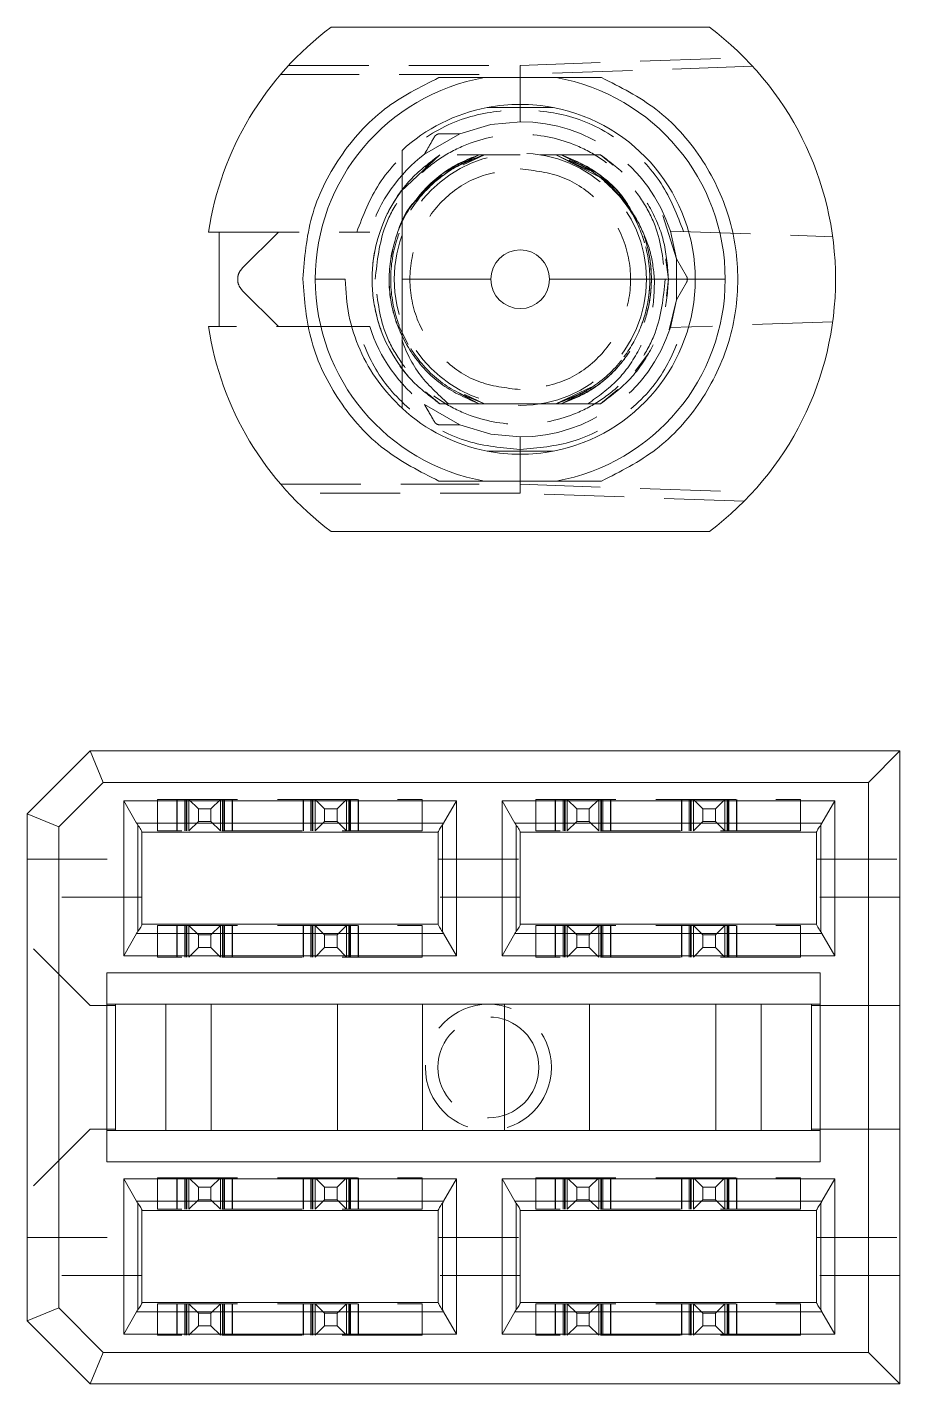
# Model space of a CAD drawing. Header units: millimetres. Extents: x 5 to 589, y 5 to 415.
# Drawn here: x 214.81 to 228.65, y 303.46 to 324.98 of the extents above; entities that cross this region are included whole.
import ezdxf

# ---------------------------------------------------------------- set-up
doc = ezdxf.new("R2010")
doc.units = ezdxf.units.MM
doc.linetypes.add('HIDDEN', pattern=[1.905, 1.27, -0.635])

msp = doc.modelspace()

# ---------------------------------------------------------------- linework, layer by layer
at = {"color": 7, "linetype": 'Continuous', "lineweight": 15}
for p, q in [((225.632, 324.984), (219.632, 324.984)), ((217.688, 321.734), (217.857, 321.734)), ((217.857, 321.734), (217.857, 320.234)), ((219.382, 320.984), (219.857, 320.984)), ((222.167, 320.984), (220.757, 320.984)), ((225.407, 320.984), (223.097, 320.984)), ((225.407, 320.984), (225.882, 320.984)), ((217.688, 320.234), (217.857, 320.234)), ((219.632, 316.984), (225.632, 316.984)), ((215.812, 313.504), (214.812, 312.504)), ((216.019, 313.004), (215.812, 313.504)), ((228.652, 313.504), (215.812, 313.504)), ((228.652, 313.504), (228.152, 313.004)), ((228.652, 303.464), (228.652, 313.504)), ((215.312, 312.297), (216.019, 313.004)), ((228.152, 313.004), (216.019, 313.004)), ((228.152, 303.964), (228.152, 313.004)), ((216.343, 312.714), (221.621, 312.714)), ((216.343, 312.714), (216.547, 312.36)), ((216.343, 310.254), (216.343, 312.714)), ((221.621, 312.714), (221.416, 312.36)), ((221.621, 312.714), (221.621, 310.254)), ((222.343, 312.714), (227.621, 312.714)), ((222.343, 310.254), (222.343, 312.714)), ((222.343, 312.714), (222.547, 312.36)), ((227.621, 312.714), (227.416, 312.36)), ((227.621, 312.714), (227.621, 310.254)), ((214.812, 304.464), (214.812, 312.504)), ((215.312, 312.297), (214.812, 312.504)), ((215.312, 312.297), (215.312, 304.671)), ((221.416, 312.36), (216.547, 312.36)), ((216.565, 312.332), (216.565, 310.635)), ((221.399, 312.332), (221.399, 310.635)), ((227.416, 312.36), (222.547, 312.36)), ((222.565, 312.332), (222.565, 310.635)), ((227.399, 312.332), (227.399, 310.635)), ((216.632, 310.749), (216.632, 312.219)), ((221.332, 312.214), (216.632, 312.214)), ((221.332, 310.749), (221.332, 312.219)), ((222.632, 310.749), (222.632, 312.219)), ((227.332, 312.214), (222.632, 312.214)), ((227.332, 310.749), (227.332, 312.219)), ((221.332, 310.754), (216.632, 310.754)), ((227.332, 310.754), (222.632, 310.754)), ((216.547, 310.607), (216.343, 310.254)), ((216.547, 310.607), (221.416, 310.607)), ((221.416, 310.607), (221.621, 310.254)), ((222.343, 310.254), (222.547, 310.607)), ((222.547, 310.607), (227.416, 310.607)), ((227.416, 310.607), (227.621, 310.254)), ((221.621, 310.254), (216.343, 310.254)), ((227.621, 310.254), (222.343, 310.254)), ((216.076, 309.984), (227.388, 309.984)), ((216.076, 306.984), (216.076, 309.984)), ((227.388, 309.984), (227.388, 306.984)), ((216.076, 309.484), (227.388, 309.484)), ((216.212, 309.464), (216.076, 309.464)), ((216.212, 309.484), (216.212, 309.464)), ((216.212, 307.504), (216.212, 309.464)), ((217.012, 307.484), (217.012, 309.484)), ((217.732, 307.484), (217.732, 309.484)), ((219.732, 307.484), (219.732, 309.484)), ((221.082, 307.484), (221.082, 309.484)), ((222.382, 307.484), (222.382, 309.484)), ((223.732, 307.484), (223.732, 309.484)), ((225.732, 309.484), (225.732, 307.484)), ((226.452, 309.484), (226.452, 307.484)), ((227.252, 309.484), (227.252, 309.464)), ((227.388, 309.464), (227.252, 309.464)), ((227.252, 307.504), (227.252, 309.464)), ((216.212, 307.504), (216.076, 307.504)), ((216.076, 307.484), (227.388, 307.484)), ((216.212, 307.504), (216.212, 307.484)), ((227.252, 307.504), (227.252, 307.484)), ((227.388, 307.504), (227.252, 307.504)), ((227.388, 306.984), (216.076, 306.984)), ((216.343, 306.714), (221.621, 306.714)), ((216.343, 304.254), (216.343, 306.714)), ((216.343, 306.714), (216.547, 306.36)), ((221.416, 306.36), (221.621, 306.714)), ((221.621, 306.714), (221.621, 304.254)), ((222.343, 306.714), (227.621, 306.714)), ((222.343, 304.254), (222.343, 306.714)), ((222.343, 306.714), (222.547, 306.36)), ((227.621, 306.714), (227.416, 306.36)), ((227.621, 306.714), (227.621, 304.254)), ((216.547, 306.36), (221.416, 306.36)), ((216.565, 306.332), (216.565, 304.635)), ((221.399, 306.332), (221.399, 304.635)), ((222.547, 306.36), (227.416, 306.36)), ((222.565, 306.332), (222.565, 304.635)), ((227.399, 306.332), (227.399, 304.635)), ((216.632, 304.749), (216.632, 306.219)), ((216.632, 306.214), (221.332, 306.214)), ((221.332, 306.219), (221.332, 304.749)), ((222.632, 304.749), (222.632, 306.219)), ((222.632, 306.214), (227.332, 306.214)), ((227.332, 306.219), (227.332, 304.749)), ((221.332, 304.754), (216.632, 304.754)), ((227.332, 304.754), (222.632, 304.754)), ((214.812, 304.464), (215.312, 304.671)), ((215.312, 304.671), (216.019, 303.964)), ((216.547, 304.607), (216.343, 304.254)), ((216.547, 304.607), (221.416, 304.607)), ((221.416, 304.607), (221.621, 304.254)), ((222.547, 304.607), (222.343, 304.254)), ((222.547, 304.607), (227.416, 304.607)), ((227.416, 304.607), (227.621, 304.254)), ((215.812, 303.464), (214.812, 304.464)), ((221.621, 304.254), (216.343, 304.254)), ((227.621, 304.254), (222.343, 304.254)), ((216.019, 303.964), (215.812, 303.464)), ((216.019, 303.964), (228.152, 303.964)), ((228.652, 303.464), (228.152, 303.964)), ((228.652, 303.464), (215.812, 303.464))]:
    msp.add_line(p, q, dxfattribs=at)
at = {"color": 7, "linetype": 'HIDDEN', "lineweight": 0}
for p, q in [((218.961, 324.378), (222.632, 324.378)), ((222.632, 324.378), (226.184, 324.502)), ((222.632, 324.234), (222.632, 324.378)), ((226.318, 324.363), (222.632, 324.234)), ((221.982, 324.234), (218.832, 324.234)), ((222.632, 323.684), (222.632, 324.234)), ((222.632, 323.684), (222.632, 323.484)), ((223.156, 323.709), (223.156, 323.709)), ((221.672, 323.292), (221.113, 322.969)), ((221.113, 322.969), (221.27, 323.242)), ((220.743, 322.382), (221.358, 322.959)), ((221.358, 322.959), (221.122, 322.761)), ((221.409, 322.665), (221.981, 322.959)), ((221.409, 322.665), (221.981, 322.959)), ((221.631, 322.959), (221.981, 322.959)), ((221.727, 322.799), (222.066, 322.959)), ((222.066, 322.959), (221.727, 322.799)), ((221.981, 322.959), (221.74, 322.835)), ((222.317, 322.959), (222.066, 322.959)), ((222.55, 322.959), (222.317, 322.959)), ((222.632, 322.959), (222.364, 322.959)), ((223.198, 322.959), (222.947, 322.959)), ((223.198, 322.959), (223.903, 322.598)), ((223.198, 322.959), (223.668, 322.737)), ((223.668, 322.737), (223.198, 322.959)), ((223.198, 322.959), (223.73, 322.708)), ((223.73, 322.708), (223.198, 322.959)), ((223.198, 322.959), (223.73, 322.708)), ((223.73, 322.708), (223.198, 322.959)), ((223.905, 322.959), (223.283, 322.959)), ((223.73, 322.729), (223.283, 322.959)), ((223.283, 322.959), (223.797, 322.695)), ((223.797, 322.695), (223.283, 322.959)), ((223.283, 322.959), (223.797, 322.695)), ((223.633, 322.959), (223.905, 322.959)), ((224.045, 322.842), (223.905, 322.959)), ((224.103, 322.793), (223.905, 322.959)), ((225.111, 321.307), (224.891, 321.995)), ((217.857, 321.734), (220.038, 321.734)), ((218.224, 321.161), (218.797, 321.734)), ((225.012, 321.749), (227.586, 321.659)), ((225.012, 321.749), (225.111, 321.307)), ((224.982, 320.984), (224.941, 321.308)), ((224.982, 320.984), (224.943, 321.294)), ((225.111, 321.307), (225.269, 321.034)), ((225.111, 320.661), (225.111, 321.307)), ((224.949, 320.719), (224.982, 320.984)), ((225.269, 320.934), (225.111, 320.661)), ((218.797, 320.234), (218.224, 320.807)), ((224.992, 320.183), (225.111, 320.661)), ((225.111, 320.661), (225.012, 320.219)), ((220.038, 320.234), (217.857, 320.234)), ((227.586, 320.309), (225.012, 320.219)), ((224.456, 319.527), (224.667, 319.809)), ((221.13, 319.2), (221.358, 319.009)), ((221.18, 319.158), (221.358, 319.009)), ((221.666, 319.171), (221.981, 319.009)), ((222.066, 319.009), (221.749, 319.159)), ((221.753, 319.156), (222.066, 319.009)), ((223.754, 319.271), (223.198, 319.009)), ((223.198, 319.009), (223.754, 319.271)), ((223.754, 319.271), (223.198, 319.009)), ((223.198, 319.009), (223.754, 319.271)), ((223.283, 319.009), (223.686, 319.216)), ((223.905, 319.009), (224.179, 319.238)), ((221.113, 318.998), (221.672, 318.676)), ((221.358, 319.009), (221.981, 319.009)), ((221.981, 319.009), (221.358, 319.009)), ((221.358, 319.009), (222.317, 319.009)), ((222.317, 319.009), (222.947, 319.009)), ((222.947, 319.009), (223.705, 319.009)), ((223.283, 319.009), (223.905, 319.009)), ((223.705, 319.009), (223.283, 319.009)), ((221.672, 318.676), (221.357, 318.676)), ((222.632, 318.484), (222.632, 318.284)), ((222.632, 317.734), (222.632, 318.284)), ((218.832, 317.734), (221.982, 317.734)), ((222.632, 317.734), (226.318, 317.605)), ((222.632, 317.734), (222.632, 317.59)), ((222.632, 317.59), (218.961, 317.59)), ((226.184, 317.465), (222.632, 317.589)), ((216.877, 312.234), (216.877, 312.734)), ((216.877, 312.734), (221.077, 312.734)), ((217.187, 312.734), (217.187, 312.234)), ((217.192, 312.234), (217.192, 312.734)), ((217.312, 312.234), (217.312, 312.734)), ((217.312, 312.734), (217.312, 312.234)), ((217.332, 312.734), (217.332, 312.234)), ((217.342, 312.234), (217.342, 312.734)), ((217.342, 312.234), (217.342, 312.734)), ((217.377, 312.234), (217.377, 312.734)), ((217.377, 312.734), (217.527, 312.584)), ((217.877, 312.734), (217.727, 312.584)), ((217.877, 312.734), (217.877, 312.234)), ((217.912, 312.734), (217.912, 312.234)), ((217.912, 312.734), (217.912, 312.234)), ((217.922, 312.734), (217.922, 312.234)), ((217.941, 312.234), (217.941, 312.734)), ((217.942, 312.734), (217.942, 312.234)), ((218.062, 312.734), (218.062, 312.234)), ((218.067, 312.234), (218.067, 312.734)), ((219.187, 312.734), (219.187, 312.234)), ((219.192, 312.234), (219.192, 312.734)), ((219.312, 312.234), (219.312, 312.734)), ((219.312, 312.734), (219.312, 312.234)), ((219.332, 312.734), (219.332, 312.234)), ((219.342, 312.234), (219.342, 312.734)), ((219.342, 312.234), (219.342, 312.734)), ((219.377, 312.234), (219.377, 312.734)), ((219.377, 312.734), (219.527, 312.584)), ((219.727, 312.584), (219.877, 312.734)), ((219.877, 312.734), (219.877, 312.234)), ((219.912, 312.734), (219.912, 312.234)), ((219.912, 312.734), (219.912, 312.234)), ((219.922, 312.734), (219.922, 312.234)), ((219.941, 312.234), (219.941, 312.734)), ((219.942, 312.734), (219.942, 312.234)), ((220.062, 312.734), (220.062, 312.234)), ((220.067, 312.234), (220.067, 312.734)), ((221.077, 312.734), (221.077, 312.234)), ((222.877, 312.234), (222.877, 312.734)), ((222.877, 312.734), (227.077, 312.734)), ((223.187, 312.734), (223.187, 312.234)), ((223.192, 312.234), (223.192, 312.734)), ((223.312, 312.234), (223.312, 312.734)), ((223.312, 312.734), (223.312, 312.234)), ((223.332, 312.734), (223.332, 312.234)), ((223.342, 312.234), (223.342, 312.734)), ((223.342, 312.234), (223.342, 312.734)), ((223.377, 312.234), (223.377, 312.734)), ((223.377, 312.734), (223.527, 312.584)), ((223.877, 312.734), (223.727, 312.584)), ((223.877, 312.734), (223.877, 312.234)), ((223.912, 312.734), (223.912, 312.234)), ((223.912, 312.734), (223.912, 312.234)), ((223.922, 312.734), (223.922, 312.234)), ((223.941, 312.234), (223.941, 312.734)), ((223.942, 312.734), (223.942, 312.234)), ((224.062, 312.734), (224.062, 312.234)), ((224.067, 312.234), (224.067, 312.734)), ((225.187, 312.734), (225.187, 312.234)), ((225.192, 312.234), (225.192, 312.734)), ((225.312, 312.234), (225.312, 312.734)), ((225.312, 312.734), (225.312, 312.234)), ((225.332, 312.734), (225.332, 312.234)), ((225.342, 312.234), (225.342, 312.734)), ((225.342, 312.234), (225.342, 312.734)), ((225.377, 312.234), (225.377, 312.734)), ((225.377, 312.734), (225.527, 312.584)), ((225.727, 312.584), (225.877, 312.734)), ((225.877, 312.734), (225.877, 312.234)), ((225.912, 312.734), (225.912, 312.234)), ((225.912, 312.734), (225.912, 312.234)), ((225.922, 312.734), (225.922, 312.234)), ((225.941, 312.234), (225.941, 312.734)), ((225.942, 312.734), (225.942, 312.234)), ((226.062, 312.734), (226.062, 312.234)), ((226.067, 312.234), (226.067, 312.734)), ((227.077, 312.734), (227.077, 312.234)), ((217.727, 312.584), (217.527, 312.584)), ((217.527, 312.584), (217.527, 312.384)), ((217.727, 312.584), (217.727, 312.384)), ((219.527, 312.584), (219.727, 312.584)), ((219.527, 312.584), (219.527, 312.384)), ((219.727, 312.584), (219.727, 312.384)), ((223.727, 312.584), (223.527, 312.584)), ((223.527, 312.584), (223.527, 312.384)), ((223.727, 312.584), (223.727, 312.384)), ((225.527, 312.584), (225.727, 312.584)), ((225.527, 312.584), (225.527, 312.384)), ((225.727, 312.584), (225.727, 312.384)), ((217.377, 312.234), (217.527, 312.384)), ((217.527, 312.384), (217.727, 312.384)), ((217.727, 312.384), (217.877, 312.234)), ((219.527, 312.384), (219.377, 312.234)), ((219.527, 312.384), (219.727, 312.384)), ((219.727, 312.384), (219.877, 312.234)), ((223.377, 312.234), (223.527, 312.384)), ((223.527, 312.384), (223.727, 312.384)), ((223.727, 312.384), (223.877, 312.234)), ((225.527, 312.384), (225.377, 312.234)), ((225.527, 312.384), (225.727, 312.384)), ((225.727, 312.384), (225.877, 312.234)), ((221.077, 312.234), (216.877, 312.234)), ((227.077, 312.234), (222.877, 312.234)), ((214.812, 311.784), (216.632, 311.784)), ((221.332, 311.784), (222.632, 311.784)), ((227.332, 311.784), (228.652, 311.784)), ((216.632, 311.184), (214.812, 311.184)), ((222.632, 311.184), (221.332, 311.184)), ((228.652, 311.184), (227.332, 311.184)), ((216.877, 310.234), (216.877, 310.734)), ((216.877, 310.734), (221.077, 310.734)), ((217.187, 310.734), (217.187, 310.234)), ((217.192, 310.234), (217.192, 310.734)), ((217.312, 310.234), (217.312, 310.734)), ((217.312, 310.734), (217.312, 310.234)), ((217.332, 310.734), (217.332, 310.234)), ((217.342, 310.234), (217.342, 310.734)), ((217.342, 310.234), (217.342, 310.734)), ((217.377, 310.234), (217.377, 310.734)), ((217.377, 310.734), (217.527, 310.584)), ((217.527, 310.584), (217.527, 310.384)), ((217.727, 310.584), (217.527, 310.584)), ((217.877, 310.734), (217.727, 310.584)), ((217.727, 310.584), (217.727, 310.384)), ((217.877, 310.734), (217.877, 310.234)), ((217.912, 310.734), (217.912, 310.234)), ((217.912, 310.734), (217.912, 310.234)), ((217.922, 310.734), (217.922, 310.234)), ((217.941, 310.234), (217.941, 310.734)), ((217.942, 310.734), (217.942, 310.234)), ((218.062, 310.734), (218.062, 310.234)), ((218.067, 310.234), (218.067, 310.734)), ((219.187, 310.734), (219.187, 310.234)), ((219.192, 310.234), (219.192, 310.734)), ((219.312, 310.234), (219.312, 310.734)), ((219.312, 310.734), (219.312, 310.234)), ((219.332, 310.734), (219.332, 310.234)), ((219.342, 310.234), (219.342, 310.734)), ((219.342, 310.234), (219.342, 310.734)), ((219.377, 310.234), (219.377, 310.734)), ((219.377, 310.734), (219.527, 310.584)), ((219.527, 310.584), (219.727, 310.584)), ((219.527, 310.584), (219.527, 310.384)), ((219.727, 310.584), (219.877, 310.734)), ((219.727, 310.584), (219.727, 310.384)), ((219.877, 310.734), (219.877, 310.234)), ((219.912, 310.734), (219.912, 310.234)), ((219.912, 310.734), (219.912, 310.234)), ((219.922, 310.734), (219.922, 310.234)), ((219.941, 310.234), (219.941, 310.734)), ((219.942, 310.734), (219.942, 310.234)), ((220.062, 310.734), (220.062, 310.234)), ((220.067, 310.234), (220.067, 310.734)), ((221.077, 310.734), (221.077, 310.234)), ((222.877, 310.234), (222.877, 310.734)), ((222.877, 310.734), (227.077, 310.734)), ((223.187, 310.734), (223.187, 310.234)), ((223.192, 310.234), (223.192, 310.734)), ((223.312, 310.234), (223.312, 310.734)), ((223.312, 310.734), (223.312, 310.234)), ((223.332, 310.734), (223.332, 310.234)), ((223.342, 310.234), (223.342, 310.734)), ((223.342, 310.234), (223.342, 310.734)), ((223.377, 310.234), (223.377, 310.734)), ((223.377, 310.734), (223.527, 310.584)), ((223.727, 310.584), (223.527, 310.584)), ((223.527, 310.584), (223.527, 310.384)), ((223.877, 310.734), (223.727, 310.584)), ((223.727, 310.584), (223.727, 310.384)), ((223.877, 310.734), (223.877, 310.234)), ((223.912, 310.734), (223.912, 310.234)), ((223.912, 310.734), (223.912, 310.234)), ((223.922, 310.734), (223.922, 310.234)), ((223.941, 310.234), (223.941, 310.734)), ((223.942, 310.734), (223.942, 310.234)), ((224.062, 310.734), (224.062, 310.234)), ((224.067, 310.234), (224.067, 310.734)), ((225.187, 310.734), (225.187, 310.234)), ((225.192, 310.234), (225.192, 310.734)), ((225.312, 310.234), (225.312, 310.734)), ((225.312, 310.734), (225.312, 310.234)), ((225.332, 310.734), (225.332, 310.234)), ((225.342, 310.234), (225.342, 310.734)), ((225.342, 310.234), (225.342, 310.734)), ((225.377, 310.234), (225.377, 310.734)), ((225.377, 310.734), (225.527, 310.584)), ((225.527, 310.584), (225.727, 310.584)), ((225.527, 310.584), (225.527, 310.384)), ((225.727, 310.584), (225.877, 310.734)), ((225.727, 310.584), (225.727, 310.384)), ((225.877, 310.734), (225.877, 310.234)), ((225.912, 310.734), (225.912, 310.234)), ((225.912, 310.734), (225.912, 310.234)), ((225.922, 310.734), (225.922, 310.234)), ((225.941, 310.234), (225.941, 310.734)), ((225.942, 310.734), (225.942, 310.234)), ((226.062, 310.734), (226.062, 310.234)), ((226.067, 310.234), (226.067, 310.734)), ((227.077, 310.734), (227.077, 310.234)), ((215.812, 309.464), (214.812, 310.464)), ((217.377, 310.234), (217.527, 310.384)), ((217.527, 310.384), (217.727, 310.384)), ((217.727, 310.384), (217.877, 310.234)), ((219.527, 310.384), (219.377, 310.234)), ((219.527, 310.384), (219.727, 310.384)), ((219.727, 310.384), (219.877, 310.234)), ((223.377, 310.234), (223.527, 310.384)), ((223.527, 310.384), (223.727, 310.384)), ((223.727, 310.384), (223.877, 310.234)), ((225.527, 310.384), (225.377, 310.234)), ((225.527, 310.384), (225.727, 310.384)), ((225.727, 310.384), (225.877, 310.234)), ((221.077, 310.234), (216.877, 310.234)), ((227.077, 310.234), (222.877, 310.234)), ((216.076, 309.464), (215.812, 309.464)), ((228.652, 309.464), (227.388, 309.464)), ((215.812, 307.504), (214.812, 306.504)), ((215.812, 307.504), (216.076, 307.504)), ((228.652, 307.504), (227.388, 307.504)), ((216.877, 306.234), (216.877, 306.734)), ((216.877, 306.734), (221.077, 306.734)), ((217.187, 306.734), (217.187, 306.234)), ((217.192, 306.234), (217.192, 306.734)), ((217.312, 306.234), (217.312, 306.734)), ((217.312, 306.734), (217.312, 306.234)), ((217.332, 306.734), (217.332, 306.234)), ((217.342, 306.234), (217.342, 306.734)), ((217.342, 306.234), (217.342, 306.734)), ((217.377, 306.234), (217.377, 306.734)), ((217.377, 306.734), (217.527, 306.584)), ((217.877, 306.734), (217.727, 306.584)), ((217.877, 306.734), (217.877, 306.234)), ((217.912, 306.734), (217.912, 306.234)), ((217.912, 306.734), (217.912, 306.234)), ((217.922, 306.734), (217.922, 306.234)), ((217.941, 306.234), (217.941, 306.734)), ((217.942, 306.734), (217.942, 306.234)), ((218.062, 306.734), (218.062, 306.234)), ((218.067, 306.234), (218.067, 306.734)), ((219.187, 306.734), (219.187, 306.234)), ((219.192, 306.234), (219.192, 306.734)), ((219.312, 306.234), (219.312, 306.734)), ((219.312, 306.734), (219.312, 306.234)), ((219.332, 306.734), (219.332, 306.234)), ((219.342, 306.234), (219.342, 306.734)), ((219.342, 306.234), (219.342, 306.734)), ((219.377, 306.234), (219.377, 306.734)), ((219.377, 306.734), (219.527, 306.584)), ((219.727, 306.584), (219.877, 306.734)), ((219.877, 306.734), (219.877, 306.234)), ((219.912, 306.734), (219.912, 306.234)), ((219.912, 306.734), (219.912, 306.234)), ((219.922, 306.734), (219.922, 306.234)), ((219.941, 306.234), (219.941, 306.734)), ((219.942, 306.734), (219.942, 306.234)), ((220.062, 306.734), (220.062, 306.234)), ((220.067, 306.234), (220.067, 306.734)), ((221.077, 306.734), (221.077, 306.234)), ((222.877, 306.234), (222.877, 306.734)), ((222.877, 306.734), (227.077, 306.734)), ((223.187, 306.734), (223.187, 306.234)), ((223.192, 306.234), (223.192, 306.734)), ((223.312, 306.234), (223.312, 306.734)), ((223.312, 306.734), (223.312, 306.234)), ((223.332, 306.734), (223.332, 306.234)), ((223.342, 306.234), (223.342, 306.734)), ((223.342, 306.234), (223.342, 306.734)), ((223.377, 306.234), (223.377, 306.734)), ((223.377, 306.734), (223.527, 306.584)), ((223.877, 306.734), (223.727, 306.584)), ((223.877, 306.734), (223.877, 306.234)), ((223.912, 306.734), (223.912, 306.234)), ((223.912, 306.734), (223.912, 306.234)), ((223.922, 306.734), (223.922, 306.234)), ((223.941, 306.234), (223.941, 306.734)), ((223.942, 306.734), (223.942, 306.234)), ((224.062, 306.734), (224.062, 306.234)), ((224.067, 306.234), (224.067, 306.734)), ((225.187, 306.734), (225.187, 306.234)), ((225.192, 306.234), (225.192, 306.734)), ((225.312, 306.234), (225.312, 306.734)), ((225.312, 306.734), (225.312, 306.234)), ((225.332, 306.734), (225.332, 306.234)), ((225.342, 306.234), (225.342, 306.734)), ((225.342, 306.234), (225.342, 306.734)), ((225.377, 306.234), (225.377, 306.734)), ((225.377, 306.734), (225.527, 306.584)), ((225.727, 306.584), (225.877, 306.734)), ((225.877, 306.734), (225.877, 306.234)), ((225.912, 306.734), (225.912, 306.234)), ((225.912, 306.734), (225.912, 306.234)), ((225.922, 306.734), (225.922, 306.234)), ((225.941, 306.234), (225.941, 306.734)), ((225.942, 306.734), (225.942, 306.234)), ((226.062, 306.734), (226.062, 306.234)), ((226.067, 306.234), (226.067, 306.734)), ((227.077, 306.734), (227.077, 306.234)), ((217.527, 306.584), (217.527, 306.384)), ((217.727, 306.584), (217.527, 306.584)), ((217.727, 306.584), (217.727, 306.384)), ((219.527, 306.584), (219.727, 306.584)), ((219.527, 306.584), (219.527, 306.384)), ((219.727, 306.584), (219.727, 306.384)), ((223.527, 306.584), (223.527, 306.384)), ((223.727, 306.584), (223.527, 306.584)), ((223.727, 306.584), (223.727, 306.384)), ((225.527, 306.584), (225.727, 306.584)), ((225.527, 306.584), (225.527, 306.384)), ((225.727, 306.584), (225.727, 306.384)), ((221.077, 306.234), (216.877, 306.234)), ((217.377, 306.234), (217.527, 306.384)), ((217.527, 306.384), (217.727, 306.384)), ((217.727, 306.384), (217.877, 306.234)), ((219.527, 306.384), (219.377, 306.234)), ((219.527, 306.384), (219.727, 306.384)), ((219.727, 306.384), (219.877, 306.234)), ((227.077, 306.234), (222.877, 306.234)), ((223.377, 306.234), (223.527, 306.384)), ((223.527, 306.384), (223.727, 306.384)), ((223.727, 306.384), (223.877, 306.234)), ((225.527, 306.384), (225.377, 306.234)), ((225.527, 306.384), (225.727, 306.384)), ((225.727, 306.384), (225.877, 306.234)), ((214.812, 305.784), (216.632, 305.784)), ((221.332, 305.784), (222.632, 305.784)), ((227.332, 305.784), (228.652, 305.784)), ((216.632, 305.184), (214.812, 305.184)), ((222.632, 305.184), (221.332, 305.184)), ((228.652, 305.184), (227.332, 305.184)), ((216.877, 304.234), (216.877, 304.734)), ((216.877, 304.734), (221.077, 304.734)), ((217.187, 304.734), (217.187, 304.234)), ((217.192, 304.234), (217.192, 304.734)), ((217.312, 304.234), (217.312, 304.734)), ((217.312, 304.734), (217.312, 304.234)), ((217.332, 304.734), (217.332, 304.234)), ((217.342, 304.234), (217.342, 304.734)), ((217.342, 304.234), (217.342, 304.734)), ((217.377, 304.234), (217.377, 304.734)), ((217.377, 304.734), (217.527, 304.584)), ((217.877, 304.734), (217.727, 304.584)), ((217.877, 304.734), (217.877, 304.234)), ((217.912, 304.734), (217.912, 304.234)), ((217.912, 304.734), (217.912, 304.234)), ((217.922, 304.734), (217.922, 304.234)), ((217.941, 304.234), (217.941, 304.734)), ((217.942, 304.734), (217.942, 304.234)), ((218.062, 304.734), (218.062, 304.234)), ((218.067, 304.234), (218.067, 304.734)), ((219.187, 304.734), (219.187, 304.234)), ((219.192, 304.234), (219.192, 304.734)), ((219.312, 304.234), (219.312, 304.734)), ((219.312, 304.734), (219.312, 304.234)), ((219.332, 304.734), (219.332, 304.234)), ((219.342, 304.234), (219.342, 304.734)), ((219.342, 304.234), (219.342, 304.734)), ((219.377, 304.234), (219.377, 304.734)), ((219.377, 304.734), (219.527, 304.584)), ((219.727, 304.584), (219.877, 304.734)), ((219.877, 304.734), (219.877, 304.234)), ((219.912, 304.734), (219.912, 304.234)), ((219.912, 304.734), (219.912, 304.234)), ((219.922, 304.734), (219.922, 304.234)), ((219.941, 304.234), (219.941, 304.734)), ((219.942, 304.734), (219.942, 304.234)), ((220.062, 304.734), (220.062, 304.234)), ((220.067, 304.234), (220.067, 304.734)), ((221.077, 304.734), (221.077, 304.234)), ((222.877, 304.234), (222.877, 304.734)), ((222.877, 304.734), (227.077, 304.734)), ((223.187, 304.734), (223.187, 304.234)), ((223.192, 304.234), (223.192, 304.734)), ((223.312, 304.234), (223.312, 304.734)), ((223.312, 304.734), (223.312, 304.234)), ((223.332, 304.734), (223.332, 304.234)), ((223.342, 304.234), (223.342, 304.734)), ((223.342, 304.234), (223.342, 304.734)), ((223.377, 304.234), (223.377, 304.734)), ((223.377, 304.734), (223.527, 304.584)), ((223.877, 304.734), (223.727, 304.584)), ((223.877, 304.734), (223.877, 304.234)), ((223.912, 304.734), (223.912, 304.234)), ((223.912, 304.734), (223.912, 304.234)), ((223.922, 304.734), (223.922, 304.234)), ((223.941, 304.234), (223.941, 304.734)), ((223.942, 304.734), (223.942, 304.234)), ((224.062, 304.734), (224.062, 304.234)), ((224.067, 304.234), (224.067, 304.734)), ((225.187, 304.734), (225.187, 304.234)), ((225.192, 304.234), (225.192, 304.734)), ((225.312, 304.234), (225.312, 304.734)), ((225.312, 304.734), (225.312, 304.234)), ((225.332, 304.734), (225.332, 304.234)), ((225.342, 304.234), (225.342, 304.734)), ((225.342, 304.234), (225.342, 304.734)), ((225.377, 304.234), (225.377, 304.734)), ((225.377, 304.734), (225.527, 304.584)), ((225.727, 304.584), (225.877, 304.734)), ((225.877, 304.734), (225.877, 304.234)), ((225.912, 304.734), (225.912, 304.234)), ((225.912, 304.734), (225.912, 304.234)), ((225.922, 304.734), (225.922, 304.234)), ((225.941, 304.234), (225.941, 304.734)), ((225.942, 304.734), (225.942, 304.234)), ((226.062, 304.734), (226.062, 304.234)), ((226.067, 304.234), (226.067, 304.734)), ((227.077, 304.734), (227.077, 304.234)), ((217.727, 304.584), (217.527, 304.584)), ((217.527, 304.584), (217.527, 304.384)), ((217.727, 304.584), (217.727, 304.384)), ((219.527, 304.584), (219.727, 304.584)), ((219.527, 304.584), (219.527, 304.384)), ((219.727, 304.584), (219.727, 304.384)), ((223.527, 304.584), (223.527, 304.384)), ((223.727, 304.584), (223.527, 304.584)), ((223.727, 304.584), (223.727, 304.384)), ((225.527, 304.584), (225.727, 304.584)), ((225.527, 304.584), (225.527, 304.384)), ((225.727, 304.584), (225.727, 304.384)), ((217.377, 304.234), (217.527, 304.384)), ((217.527, 304.384), (217.727, 304.384)), ((217.727, 304.384), (217.877, 304.234)), ((219.527, 304.384), (219.377, 304.234)), ((219.527, 304.384), (219.727, 304.384)), ((219.727, 304.384), (219.877, 304.234)), ((223.377, 304.234), (223.527, 304.384)), ((223.527, 304.384), (223.727, 304.384)), ((223.727, 304.384), (223.877, 304.234)), ((225.527, 304.384), (225.377, 304.234)), ((225.527, 304.384), (225.727, 304.384)), ((225.727, 304.384), (225.877, 304.234)), ((221.077, 304.234), (216.877, 304.234)), ((227.077, 304.234), (222.877, 304.234))]:
    msp.add_line(p, q, dxfattribs=at)
at = {"color": 7, "linetype": 'HIDDEN', "lineweight": 0, "flags": 128}
for points in [[(221.672, 323.292), (222.166, 323.44), (222.64, 323.484)], [(221.358, 322.959), (221.358, 322.959)], [(222.066, 322.959), (222.066, 322.959)], [(222.066, 322.959), (222.066, 322.959)], [(222.066, 322.959), (222.066, 322.959)], [(222.066, 322.959), (222.066, 322.959)], [(222.066, 322.959), (222.066, 322.959)], [(223.198, 322.959), (223.198, 322.959)], [(223.198, 322.959), (223.198, 322.959)], [(223.198, 322.959), (223.198, 322.959)], [(223.198, 322.959), (223.198, 322.959)], [(223.198, 322.959), (223.198, 322.959)], [(223.198, 322.959), (223.198, 322.959)], [(223.198, 322.959), (223.198, 322.959)], [(223.198, 322.959), (223.198, 322.959)], [(223.905, 322.959), (223.905, 322.959)], [(220.703, 320.208), (220.699, 320.236), (220.699, 320.245), (220.699, 320.247), (220.699, 320.247), (220.7, 320.248), (220.7, 320.248), (220.7, 320.248), (220.7, 320.248), (220.7, 320.248), (220.7, 320.248), (220.7, 320.248), (220.7, 320.248), (220.699, 320.248), (220.699, 320.248), (220.699, 320.248), (220.699, 320.248), (220.699, 320.248), (220.699, 320.248), (220.699, 320.248), (220.7, 320.248), (220.7, 320.248), (220.7, 320.248), (220.7, 320.248), (220.7, 320.248), (220.7, 320.248), (220.7, 320.248), (220.7, 320.248), (220.7, 320.248), (220.701, 320.248), (220.701, 320.247), (220.704, 320.245), (220.768, 320.115), (220.855, 319.952)], [(224.411, 319.957), (224.411, 319.957)], [(223.659, 319.205), (223.659, 319.205)], [(221.358, 319.009), (221.358, 319.009)], [(221.358, 319.009), (221.358, 319.009)], [(221.358, 319.009), (221.358, 319.009)], [(221.358, 319.009), (221.358, 319.009)], [(221.358, 319.009), (221.358, 319.009)], [(221.358, 319.009), (221.358, 319.009)], [(221.358, 319.009), (221.358, 319.009)], [(221.358, 319.009), (221.358, 319.009)], [(222.317, 319.009), (222.317, 319.009)], [(222.947, 319.009), (222.947, 319.009)], [(223.905, 319.009), (223.905, 319.009)], [(223.905, 319.009), (223.905, 319.009)], [(223.905, 319.009), (223.905, 319.009)], [(223.905, 319.009), (223.905, 319.009)], [(223.905, 319.009), (223.905, 319.009)], [(223.905, 319.009), (223.905, 319.009)], [(223.905, 319.009), (223.905, 319.009)], [(222.632, 318.484), (222.166, 318.528), (221.672, 318.676)]]:
    msp.add_lwpolyline(points, dxfattribs=at)
at = {"color": 7, "linetype": 'HIDDEN', "lineweight": 0}
for centre, radius in [((222.632, 320.984), 2), ((222.127, 308.484), 1), ((222.127, 308.484), 0.8)]:
    msp.add_circle(centre, radius, dxfattribs=at)
at = {"color": 7, "linetype": 'Continuous', "lineweight": 15}
for radius, start, end in [(5, 126.8699, 171.3731), (5, 306.8699, 53.1301), (3.25, 100.0633, 180), (3.25, 0, 79.9367), (2.775, 100.8932, 132.5066), (2.775, 79.1068, 100.8929), (2.775, 0, 79.1071), (0.465, 0, 180), (3.25, 180, 259.9367), (0.465, 180, 0), (2.775, 280.8929, 0), (3.25, 280.0633, 0), (5, 188.6269, 233.1301), (2.775, 227.4934, 259.1071), (2.775, 259.1067, 280.8938)]:
    msp.add_arc((222.632, 320.984), radius, start, end, dxfattribs=at)
at = {"color": 7, "linetype": 'HIDDEN', "lineweight": 0}
for radius, start, end in [(2.5, 17.8157, 90), (2.5, 127.4202, 162.5424), (2.35, 143.5058, 237.1851), (2.5, 197.4576, 232.5798), (2.5, 270, 342.1843)]:
    msp.add_arc((222.632, 320.984), radius, start, end, dxfattribs=at)
at = {"color": 7, "linetype": 'Continuous', "lineweight": 15}
for centre, start_param, end_param in [((216.751, 312.714), 2.356194, 2.438914), ((221.212, 312.714), 3.844272, 3.926991), ((222.751, 312.714), 2.356194, 2.438914), ((227.212, 312.714), 3.844272, 3.926991), ((216.751, 310.254), 0.702679, 0.785398), ((221.212, 310.254), 5.497787, 5.580506), ((222.751, 310.254), 0.702679, 0.785398), ((227.212, 310.254), 5.497787, 5.580506), ((216.751, 306.714), 2.356194, 2.438914), ((221.212, 306.714), 3.844272, 3.926991), ((222.751, 306.714), 2.356194, 2.438914), ((227.212, 306.714), 3.844272, 3.926991), ((216.751, 304.254), 0.702679, 0.785398), ((221.212, 304.254), 5.497787, 5.580506), ((222.751, 304.254), 0.702679, 0.785398), ((227.212, 304.254), 5.497787, 5.580506)]:
    msp.add_ellipse(centre, major_axis=(0, 0.5), ratio=0.57735, start_param=start_param, end_param=end_param, dxfattribs=at)
for points, knots in [([(219.182, 320.99), (219.211, 321.323), (219.269, 322.006), (219.735, 322.943), (220.432, 323.725), (221.044, 324.033), (221.343, 324.184)], [0, 0, 0, 0, 0.244423, 0.499999, 0.755576, 1, 1, 1, 1]), ([(221.343, 324.184), (221.477, 324.184), (221.651, 324.184), (221.845, 324.184), (221.926, 324.184), (221.98, 324.184), (222.019, 324.184), (222.046, 324.184), (222.06, 324.184), (222.064, 324.184), (222.064, 324.184), (222.064, 324.184)], [0, 0, 0, 0, 0.52193, 0.67471, 0.77964, 0.851727, 0.901663, 0.954568, 0.975882, 0.993095, 1, 1, 1, 1]), ([(222.064, 324.184), (222.24, 324.184), (222.592, 324.184), (222.986, 324.184), (223.178, 324.184), (223.2, 324.184)], [0, 0, 0, 0, 0.469102, 0.939618, 1, 1, 1, 1]), ([(223.2, 324.184), (223.2, 324.184), (223.202, 324.184), (223.213, 324.184), (223.257, 324.184), (223.453, 324.184), (223.687, 324.184), (223.883, 324.184), (223.921, 324.184)], [0, 0, 0, 0, 0.01693, 0.039301, 0.081695, 0.236199, 0.852161, 1, 1, 1, 1]), ([(223.921, 324.184), (224.22, 324.033), (224.832, 323.724), (225.534, 322.941), (225.983, 322.001), (226.13, 320.984), (225.983, 319.967), (225.534, 319.027), (224.832, 318.244), (224.22, 317.935), (223.921, 317.784)], [0, 0, 0, 0, 0.122204, 0.25, 0.377796, 0.5, 0.622204, 0.75, 0.877796, 1, 1, 1, 1]), ([(223.156, 323.709), (222.866, 323.709), (222.513, 323.709), (222.169, 323.709), (222.108, 323.709)], [0, 0, 0, 0, 0.821488, 1, 1, 1, 1]), ([(220.757, 323.03), (220.757, 322.592), (220.757, 321.989), (220.757, 321.2), (220.757, 320.984)], [0, 0, 0, 0, 0.725759, 1, 1, 1, 1]), ([(221.343, 317.784), (221.043, 317.935), (220.43, 318.244), (219.732, 319.029), (219.266, 319.971), (219.21, 320.655), (219.182, 320.99)], [0, 0, 0, 0, 0.244391, 0.5, 0.755609, 1, 1, 1, 1]), ([(219.857, 320.984), (219.868, 320.792), (219.891, 320.409), (220.076, 319.859), (220.356, 319.352), (220.623, 319.076), (220.757, 318.938)], [0, 0, 0, 0, 0.25, 0.5, 0.749998, 1, 1, 1, 1]), ([(220.757, 320.984), (220.757, 320.789), (220.757, 320.285), (220.757, 319.603), (220.757, 319.154), (220.757, 318.938)], [0, 0, 0, 0, 0.2465258, 0.6381396, 1, 1, 1, 1]), ([(222.108, 318.259), (222.398, 318.259), (222.751, 318.259), (223.095, 318.259), (223.156, 318.259)], [0, 0, 0, 0, 0.821493, 1, 1, 1, 1]), ([(221.343, 317.784), (221.477, 317.784), (221.651, 317.784), (221.845, 317.784), (221.926, 317.784), (221.98, 317.784), (222.019, 317.784), (222.046, 317.784), (222.06, 317.784), (222.064, 317.784), (222.064, 317.784), (222.064, 317.784)], [0, 0, 0, 0, 0.52193, 0.67471, 0.77964, 0.851727, 0.901663, 0.954568, 0.975882, 0.993095, 1, 1, 1, 1]), ([(222.064, 317.784), (222.24, 317.784), (222.592, 317.784), (222.986, 317.784), (223.178, 317.784), (223.2, 317.784)], [0, 0, 0, 0, 0.469102, 0.939618, 1, 1, 1, 1]), ([(223.2, 317.784), (223.2, 317.784), (223.202, 317.784), (223.213, 317.784), (223.257, 317.784), (223.453, 317.784), (223.687, 317.784), (223.883, 317.784), (223.921, 317.784)], [0, 0, 0, 0, 0.01693, 0.039301, 0.081695, 0.236199, 0.852161, 1, 1, 1, 1]), ([(216.632, 312.219), (216.628, 312.23), (216.621, 312.251), (216.584, 312.305), (216.565, 312.332)], [0, 0, 0, 0, 0.493174, 1, 1, 1, 1]), ([(221.399, 312.332), (221.381, 312.306), (221.344, 312.252), (221.336, 312.23), (221.332, 312.219)], [0, 0, 0, 0, 0.497826, 1, 1, 1, 1]), ([(222.632, 312.219), (222.628, 312.23), (222.621, 312.251), (222.584, 312.305), (222.565, 312.332)], [0, 0, 0, 0, 0.493174, 1, 1, 1, 1]), ([(227.399, 312.332), (227.381, 312.306), (227.344, 312.252), (227.336, 312.23), (227.332, 312.219)], [0, 0, 0, 0, 0.497826, 1, 1, 1, 1]), ([(216.565, 310.635), (216.583, 310.662), (216.62, 310.716), (216.628, 310.738), (216.632, 310.749)], [0, 0, 0, 0, 0.497826, 1, 1, 1, 1]), ([(221.332, 310.749), (221.336, 310.738), (221.343, 310.716), (221.38, 310.663), (221.399, 310.635)], [0, 0, 0, 0, 0.493174, 1, 1, 1, 1]), ([(222.565, 310.635), (222.583, 310.662), (222.62, 310.716), (222.628, 310.738), (222.632, 310.749)], [0, 0, 0, 0, 0.497826, 1, 1, 1, 1]), ([(227.332, 310.749), (227.336, 310.738), (227.343, 310.716), (227.38, 310.663), (227.399, 310.635)], [0, 0, 0, 0, 0.493174, 1, 1, 1, 1]), ([(216.565, 306.332), (216.583, 306.306), (216.62, 306.252), (216.628, 306.23), (216.632, 306.219)], [0, 0, 0, 0, 0.497822, 1, 1, 1, 1]), ([(221.332, 306.219), (221.336, 306.23), (221.343, 306.252), (221.38, 306.305), (221.399, 306.332)], [0, 0, 0, 0, 0.493178, 1, 1, 1, 1]), ([(222.632, 306.219), (222.628, 306.23), (222.621, 306.252), (222.584, 306.305), (222.565, 306.332)], [0, 0, 0, 0, 0.493178, 1, 1, 1, 1]), ([(227.399, 306.332), (227.381, 306.306), (227.344, 306.252), (227.336, 306.23), (227.332, 306.219)], [0, 0, 0, 0, 0.497822, 1, 1, 1, 1]), ([(216.565, 304.635), (216.583, 304.662), (216.62, 304.716), (216.628, 304.738), (216.632, 304.749)], [0, 0, 0, 0, 0.497826, 1, 1, 1, 1]), ([(221.399, 304.635), (221.381, 304.662), (221.344, 304.716), (221.336, 304.738), (221.332, 304.749)], [0, 0, 0, 0, 0.497826, 1, 1, 1, 1]), ([(222.565, 304.635), (222.583, 304.662), (222.62, 304.716), (222.628, 304.738), (222.632, 304.749)], [0, 0, 0, 0, 0.497826, 1, 1, 1, 1]), ([(227.399, 304.635), (227.381, 304.662), (227.344, 304.716), (227.336, 304.738), (227.332, 304.749)], [0, 0, 0, 0, 0.497826, 1, 1, 1, 1])]:
    msp.add_open_spline(points, degree=3, knots=knots, dxfattribs=at)
at = {"color": 7, "linetype": 'HIDDEN', "lineweight": 0}
for points, knots in [([(220.038, 321.734), (220.141, 321.998), (220.354, 322.541), (220.983, 323.177), (221.769, 323.605), (222.349, 323.658), (222.632, 323.684)], [0, 0, 0, 0, 0.2433929, 0.4999999, 0.7566092, 1, 1, 1, 1]), ([(225.223, 321.741), (225.12, 322.005), (224.907, 322.546), (224.278, 323.18), (223.493, 323.605), (222.914, 323.658), (222.632, 323.684)], [0, 0, 0, 0, 0.243422, 0.5, 0.756577, 1, 1, 1, 1]), ([(220.332, 320.984), (220.363, 321.273), (220.411, 321.72), (220.697, 322.256), (220.994, 322.621), (221.36, 322.92), (221.896, 323.198), (222.632, 323.34), (223.368, 323.198), (223.904, 322.92), (224.27, 322.621), (224.567, 322.256), (224.853, 321.72), (224.901, 321.273), (224.932, 320.984)], [0, 0, 0, 0, 0.119721, 0.184823, 0.25, 0.315102, 0.380278, 0.5, 0.619721, 0.684824, 0.75, 0.815102, 0.880279, 1, 1, 1, 1]), ([(221.27, 323.242), (221.229, 323.171), (221.175, 323.077), (221.127, 322.994), (221.115, 322.972), (221.113, 322.97), (221.113, 322.969)], [0, 0, 0, 0, 0.638725, 0.843751, 0.925002, 1, 1, 1, 1]), ([(221.27, 323.242), (221.275, 323.249), (221.285, 323.264), (221.306, 323.28), (221.331, 323.29), (221.348, 323.292), (221.357, 323.292)], [0, 0, 0, 0, 0.250806, 0.500011, 0.7492, 1, 1, 1, 1]), ([(221.357, 323.292), (221.349, 323.292), (221.339, 323.292), (221.322, 323.286), (221.313, 323.282), (221.307, 323.279), (221.302, 323.276), (221.294, 323.27), (221.28, 323.258), (221.274, 323.249), (221.27, 323.242)], [0, 0, 0, 0, 0.300141, 0.406669, 0.452634, 0.495887, 0.540113, 0.58675, 0.694532, 1, 1, 1, 1]), ([(221.357, 323.292), (221.439, 323.292), (221.547, 323.292), (221.644, 323.292), (221.668, 323.292), (221.671, 323.292), (221.672, 323.292)], [0, 0, 0, 0, 0.638712, 0.843743, 0.924997, 1, 1, 1, 1]), ([(221.358, 322.959), (221.202, 322.841), (220.889, 322.605), (220.548, 322.119), (220.331, 321.571), (220.258, 320.984), (220.331, 320.397), (220.548, 319.849), (220.889, 319.362), (221.202, 319.127), (221.358, 319.009)], [0, 0, 0, 0, 0.125, 0.250001, 0.375001, 0.5, 0.625, 0.75, 0.875001, 1, 1, 1, 1]), ([(221.981, 322.959), (221.781, 322.872), (221.381, 322.699), (220.92, 322.22), (220.621, 321.636), (220.518, 320.984), (220.621, 320.332), (220.92, 319.747), (221.381, 319.269), (221.781, 319.096), (221.981, 319.009)], [0, 0, 0, 0, 0.125, 0.25, 0.375, 0.499999, 0.625, 0.75, 0.874999, 1, 1, 1, 1]), ([(222.066, 319.009), (221.859, 319.09), (221.445, 319.252), (220.963, 319.728), (220.649, 320.32), (220.542, 320.984), (220.649, 321.648), (220.963, 322.24), (221.445, 322.716), (221.859, 322.878), (222.066, 322.959)], [0, 0, 0, 0, 0.125, 0.25, 0.375, 0.500001, 0.625, 0.750001, 0.875, 1, 1, 1, 1]), ([(222.066, 322.959), (221.859, 322.878), (221.445, 322.716), (220.963, 322.24), (220.649, 321.648), (220.542, 320.984), (220.649, 320.32), (220.963, 319.728), (221.445, 319.252), (221.859, 319.09), (222.066, 319.009)], [0, 0, 0, 0, 0.125, 0.249999, 0.375, 0.499999, 0.625, 0.75, 0.875, 1, 1, 1, 1]), ([(222.066, 319.009), (221.859, 319.09), (221.445, 319.252), (220.963, 319.728), (220.649, 320.32), (220.542, 320.984), (220.649, 321.648), (220.963, 322.24), (221.445, 322.716), (221.859, 322.878), (222.066, 322.959)], [0, 0, 0, 0, 0.125, 0.25, 0.375, 0.5, 0.624999, 0.749999, 0.875, 1, 1, 1, 1]), ([(222.066, 322.959), (221.859, 322.878), (221.445, 322.716), (220.963, 322.24), (220.649, 321.648), (220.542, 320.984), (220.649, 320.32), (220.963, 319.728), (221.445, 319.252), (221.859, 319.09), (222.066, 319.009)], [0, 0, 0, 0, 0.125, 0.250001, 0.375001, 0.5, 0.625, 0.75, 0.875, 1, 1, 1, 1]), ([(222.066, 319.009), (221.859, 319.09), (221.445, 319.252), (220.963, 319.728), (220.649, 320.32), (220.542, 320.984), (220.649, 321.648), (220.963, 322.24), (221.445, 322.716), (221.859, 322.878), (222.066, 322.959)], [0, 0, 0, 0, 0.125, 0.25, 0.375, 0.500001, 0.625, 0.75, 0.875, 1, 1, 1, 1]), ([(222.066, 322.959), (221.859, 322.878), (221.445, 322.716), (220.963, 322.24), (220.649, 321.648), (220.542, 320.984), (220.649, 320.32), (220.963, 319.728), (221.445, 319.252), (221.859, 319.09), (222.066, 319.009)], [0, 0, 0, 0, 0.125, 0.25, 0.375, 0.499999, 0.625, 0.75, 0.875, 1, 1, 1, 1]), ([(220.96, 322.221), (221.102, 322.383), (221.385, 322.709), (221.782, 322.875), (221.981, 322.959)], [0, 0, 0, 0, 0.499998, 1, 1, 1, 1]), ([(221.188, 322.445), (221.257, 322.521), (221.472, 322.76), (221.775, 322.879), (221.981, 322.959)], [0, 0, 0, 0, 0.3212745, 1, 1, 1, 1]), ([(222.066, 322.959), (221.927, 322.911), (221.648, 322.814), (221.414, 322.635), (221.297, 322.546)], [0, 0, 0, 0, 0.499998, 1, 1, 1, 1]), ([(222.066, 322.959), (221.927, 322.911), (221.648, 322.814), (221.414, 322.635), (221.297, 322.546)], [0, 0, 0, 0, 0.499998, 1, 1, 1, 1]), ([(222.066, 322.959), (222.066, 322.959), (222.065, 322.959), (222.058, 322.959), (222.031, 322.959), (222.003, 322.959), (221.981, 322.959)], [0, 0, 0, 0, 0.068907, 0.1454595, 0.3449224, 1, 1, 1, 1]), ([(221.981, 322.959), (222.003, 322.959), (222.031, 322.959), (222.058, 322.959), (222.065, 322.959), (222.066, 322.959), (222.066, 322.959)], [0, 0, 0, 0, 0.659472, 0.855342, 0.930509, 1, 1, 1, 1]), ([(223.198, 322.959), (223.198, 322.959), (223.199, 322.959), (223.206, 322.959), (223.233, 322.959), (223.261, 322.959), (223.283, 322.959)], [0, 0, 0, 0, 0.068867, 0.145392, 0.344884, 1, 1, 1, 1]), ([(223.283, 322.959), (223.261, 322.959), (223.233, 322.959), (223.206, 322.959), (223.199, 322.959), (223.198, 322.959), (223.198, 322.959)], [0, 0, 0, 0, 0.659395, 0.855281, 0.930492, 1, 1, 1, 1]), ([(223.198, 322.959), (223.198, 322.959), (223.199, 322.959), (223.206, 322.959), (223.233, 322.959), (223.261, 322.959), (223.283, 322.959)], [0, 0, 0, 0, 0.068951, 0.145592, 0.345135, 1, 1, 1, 1]), ([(223.198, 319.009), (223.405, 319.09), (223.818, 319.252), (224.301, 319.728), (224.615, 320.32), (224.722, 320.984), (224.615, 321.648), (224.301, 322.24), (223.818, 322.716), (223.405, 322.878), (223.198, 322.959)], [0, 0, 0, 0, 0.125, 0.2499995, 0.3749993, 0.5000001, 0.6249991, 0.7499989, 0.8749995, 1, 1, 1, 1]), ([(223.283, 322.959), (223.483, 322.872), (223.883, 322.699), (224.344, 322.22), (224.643, 321.636), (224.746, 320.984), (224.643, 320.332), (224.344, 319.747), (223.883, 319.269), (223.483, 319.096), (223.283, 319.009)], [0, 0, 0, 0, 0.125, 0.249999, 0.374999, 0.5, 0.625001, 0.750001, 0.875, 1, 1, 1, 1]), ([(224.515, 321.812), (224.455, 321.946), (224.308, 322.279), (223.879, 322.697), (223.481, 322.872), (223.283, 322.959)], [0, 0, 0, 0, 0.252269, 0.626133, 1, 1, 1, 1]), ([(223.283, 322.959), (223.487, 322.876), (223.831, 322.736), (224.075, 322.459), (224.175, 322.346)], [0, 0, 0, 0, 0.592109, 1, 1, 1, 1]), ([(224.982, 320.984), (224.968, 321.179), (224.94, 321.571), (224.714, 322.119), (224.376, 322.605), (224.062, 322.841), (223.905, 322.959)], [0, 0, 0, 0, 0.249999, 0.499997, 0.749998, 1, 1, 1, 1]), ([(224.982, 320.984), (224.968, 321.179), (224.94, 321.571), (224.714, 322.119), (224.376, 322.605), (224.062, 322.841), (223.905, 322.959)], [0, 0, 0, 0, 0.249999, 0.499997, 0.749998, 1, 1, 1, 1]), ([(222.632, 319.234), (222.403, 319.26), (221.945, 319.313), (221.362, 319.718), (220.973, 320.296), (220.836, 320.984), (220.973, 321.672), (221.362, 322.25), (221.945, 322.655), (222.403, 322.708), (222.632, 322.734)], [0, 0, 0, 0, 0.125, 0.25, 0.374999, 0.5, 0.625001, 0.75, 0.875, 1, 1, 1, 1]), ([(222.632, 322.734), (222.861, 322.708), (223.319, 322.655), (223.902, 322.25), (224.291, 321.672), (224.427, 320.984), (224.291, 320.296), (223.902, 319.718), (223.319, 319.313), (222.861, 319.26), (222.632, 319.234)], [0, 0, 0, 0, 0.125, 0.25, 0.375, 0.5, 0.625001, 0.75, 0.875, 1, 1, 1, 1]), ([(223.903, 322.598), (224.042, 322.47), (224.318, 322.213), (224.582, 321.705), (224.706, 321.151), (224.673, 320.583), (224.488, 320.044), (224.164, 319.578), (223.727, 319.207), (223.374, 319.075), (223.198, 319.009)], [0, 0, 0, 0, 0.124999, 0.249999, 0.375, 0.500001, 0.625, 0.750001, 0.875001, 1, 1, 1, 1]), ([(224.504, 321.888), (224.422, 322.023), (224.258, 322.289), (224.021, 322.495), (223.903, 322.598)], [0, 0, 0, 0, 0.502466, 1, 1, 1, 1]), ([(221.981, 319.009), (221.781, 319.096), (221.381, 319.269), (220.92, 319.747), (220.621, 320.332), (220.517, 320.985), (220.624, 321.632), (220.879, 322.175), (221.154, 322.422), (221.266, 322.524)], [0, 0, 0, 0, 0.149287, 0.298575, 0.447862, 0.59715, 0.746437, 0.895724, 1, 1, 1, 1]), ([(221.981, 319.009), (221.781, 319.096), (221.381, 319.269), (220.92, 319.747), (220.621, 320.332), (220.517, 320.985), (220.624, 321.631), (220.877, 322.172), (221.149, 322.417), (221.259, 322.516)], [0, 0, 0, 0, 0.149669, 0.299339, 0.449008, 0.598677, 0.748347, 0.898016, 1, 1, 1, 1]), ([(221.257, 322.514), (221.147, 322.415), (220.876, 322.171), (220.624, 321.631), (220.517, 320.985), (220.621, 320.332), (220.92, 319.747), (221.381, 319.269), (221.781, 319.096), (221.981, 319.009)], [0, 0, 0, 0, 0.101378, 0.251148, 0.400918, 0.550689, 0.700459, 0.85023, 1, 1, 1, 1]), ([(221.981, 319.009), (221.781, 319.096), (221.381, 319.269), (220.92, 319.747), (220.621, 320.332), (220.517, 320.985), (220.625, 321.63), (220.859, 322.143), (221.103, 322.367), (221.188, 322.445)], [0, 0, 0, 0, 0.153217, 0.306435, 0.459654, 0.612873, 0.766091, 0.919309, 1, 1, 1, 1]), ([(221.297, 322.546), (221.205, 322.459), (221.097, 322.358), (220.993, 322.244), (220.971, 322.224), (220.964, 322.221), (220.962, 322.22), (220.961, 322.22), (220.96, 322.221), (220.96, 322.221)], [0, 0, 0, 0, 0.805363, 0.945964, 0.982694, 0.993238, 0.996922, 0.998502, 1, 1, 1, 1]), ([(220.966, 322.222), (220.96, 322.216), (220.8, 322.057), (220.632, 321.625), (220.515, 320.987), (220.622, 320.332), (220.92, 319.748), (221.381, 319.269), (221.781, 319.096), (221.981, 319.009)], [0, 0, 0, 0, 0.006976, 0.17248, 0.337983, 0.503488, 0.668992, 0.834496, 1, 1, 1, 1]), ([(220.038, 321.734), (220.066, 321.734), (220.121, 321.734), (220.189, 321.734), (220.238, 321.734), (220.244, 321.734), (220.247, 321.734)], [0, 0, 0, 0, 0.258106, 0.512594, 0.755596, 1, 1, 1, 1]), ([(223.283, 319.009), (223.42, 319.064), (223.695, 319.173), (224.051, 319.443), (224.345, 319.776), (224.561, 320.166), (224.69, 320.592), (224.726, 321.035), (224.672, 321.478), (224.56, 321.752), (224.504, 321.888)], [0, 0, 0, 0, 0.124999, 0.250001, 0.375, 0.500001, 0.625001, 0.75, 0.875, 1, 1, 1, 1]), ([(224.504, 321.888), (224.572, 321.746), (224.709, 321.459), (224.744, 321.143), (224.761, 320.984)], [0, 0, 0, 0, 0.497066, 1, 1, 1, 1]), ([(218.224, 320.807), (218.203, 320.833), (218.162, 320.885), (218.145, 320.984), (218.162, 321.083), (218.203, 321.135), (218.224, 321.161)], [0, 0, 0, 0, 0.250005, 0.500009, 0.749995, 1, 1, 1, 1]), ([(224.932, 320.984), (224.901, 320.695), (224.853, 320.248), (224.567, 319.712), (224.27, 319.347), (223.904, 319.047), (223.368, 318.77), (222.632, 318.628), (221.896, 318.77), (221.36, 319.047), (220.994, 319.346), (220.697, 319.712), (220.411, 320.248), (220.363, 320.695), (220.332, 320.984)], [0, 0, 0, 0, 0.119722, 0.184824, 0.25, 0.315102, 0.380279, 0.5, 0.619722, 0.684823, 0.75, 0.815102, 0.880278, 1, 1, 1, 1]), ([(223.705, 319.009), (223.867, 319.126), (224.191, 319.359), (224.532, 319.852), (224.746, 320.403), (224.756, 320.791), (224.761, 320.984)], [0, 0, 0, 0, 0.255052, 0.506739, 0.755053, 1, 1, 1, 1]), ([(223.905, 319.009), (224.062, 319.127), (224.376, 319.362), (224.714, 319.849), (224.94, 320.397), (224.968, 320.788), (224.982, 320.984)], [0, 0, 0, 0, 0.249999, 0.500001, 0.749999, 1, 1, 1, 1]), ([(223.905, 319.009), (224.062, 319.127), (224.376, 319.362), (224.714, 319.849), (224.94, 320.397), (224.968, 320.788), (224.982, 320.984)], [0, 0, 0, 0, 0.249999, 0.500001, 0.749999, 1, 1, 1, 1]), ([(225.269, 321.034), (225.272, 321.026), (225.28, 321.01), (225.283, 320.984), (225.28, 320.958), (225.272, 320.942), (225.269, 320.934)], [0, 0, 0, 0, 0.2500122, 0.4999646, 0.7499878, 1, 1, 1, 1]), ([(222.632, 318.284), (222.349, 318.31), (221.769, 318.363), (220.983, 318.79), (220.354, 319.427), (220.141, 319.97), (220.038, 320.234)], [0, 0, 0, 0, 0.2433908, 0.5000001, 0.7566071, 1, 1, 1, 1]), ([(220.038, 320.234), (220.066, 320.234), (220.121, 320.234), (220.189, 320.234), (220.238, 320.234), (220.244, 320.234), (220.247, 320.234)], [0, 0, 0, 0, 0.258623, 0.51362, 0.756091, 1, 1, 1, 1]), ([(222.632, 318.284), (222.914, 318.31), (223.493, 318.362), (224.278, 318.788), (224.907, 319.422), (225.12, 319.963), (225.223, 320.226)], [0, 0, 0, 0, 0.243423, 0.5, 0.756578, 1, 1, 1, 1]), ([(221.493, 319.009), (221.326, 319.162), (220.992, 319.467), (220.778, 319.919), (220.712, 320.172), (220.703, 320.208)], [0, 0, 0, 0, 0.461833, 0.924147, 1, 1, 1, 1]), ([(221.113, 318.998), (221.113, 318.997), (221.115, 318.995), (221.127, 318.974), (221.157, 318.922), (221.207, 318.835), (221.248, 318.764), (221.27, 318.726)], [0, 0, 0, 0, 0.074113, 0.154921, 0.359905, 0.653725, 1, 1, 1, 1]), ([(221.981, 319.009), (222.003, 319.009), (222.031, 319.009), (222.058, 319.009), (222.065, 319.009), (222.066, 319.009), (222.066, 319.009)], [0, 0, 0, 0, 0.659316, 0.855272, 0.930515, 1, 1, 1, 1]), ([(222.066, 319.009), (222.066, 319.009), (222.065, 319.009), (222.058, 319.009), (222.031, 319.009), (222.003, 319.009), (221.981, 319.009)], [0, 0, 0, 0, 0.068839, 0.145336, 0.344655, 1, 1, 1, 1]), ([(221.981, 319.009), (222.003, 319.009), (222.031, 319.009), (222.058, 319.009), (222.065, 319.009), (222.066, 319.009), (222.066, 319.009)], [0, 0, 0, 0, 0.659583, 0.855376, 0.930535, 1, 1, 1, 1]), ([(223.198, 319.009), (223.198, 319.009), (223.199, 319.009), (223.206, 319.009), (223.233, 319.009), (223.261, 319.009), (223.283, 319.009)], [0, 0, 0, 0, 0.068852, 0.145388, 0.344828, 1, 1, 1, 1]), ([(223.198, 319.009), (223.198, 319.009), (223.199, 319.009), (223.206, 319.009), (223.233, 319.009), (223.261, 319.009), (223.283, 319.009)], [0, 0, 0, 0, 0.068943, 0.145589, 0.345135, 1, 1, 1, 1]), ([(223.283, 319.009), (223.261, 319.009), (223.233, 319.009), (223.206, 319.009), (223.199, 319.009), (223.198, 319.009), (223.198, 319.009)], [0, 0, 0, 0, 0.659593, 0.855435, 0.930571, 1, 1, 1, 1]), ([(221.357, 318.676), (221.348, 318.676), (221.331, 318.677), (221.306, 318.688), (221.285, 318.704), (221.275, 318.718), (221.27, 318.726)], [0, 0, 0, 0, 0.2508, 0.499989, 0.749194, 1, 1, 1, 1]), ([(221.27, 318.726), (221.274, 318.719), (221.28, 318.71), (221.293, 318.698), (221.301, 318.693), (221.306, 318.689), (221.312, 318.686), (221.321, 318.682), (221.338, 318.676), (221.349, 318.676), (221.357, 318.676)], [0, 0, 0, 0, 0.30014, 0.406665, 0.452616, 0.495883, 0.540131, 0.586734, 0.694523, 1, 1, 1, 1]), ([(221.357, 318.676), (221.439, 318.676), (221.547, 318.676), (221.644, 318.676), (221.668, 318.676), (221.671, 318.676), (221.672, 318.676)], [0, 0, 0, 0, 0.6386832, 0.8437376, 0.9249949, 1, 1, 1, 1])]:
    msp.add_open_spline(points, degree=3, knots=knots, dxfattribs=at)

doc.saveas('drawing.dxf')
